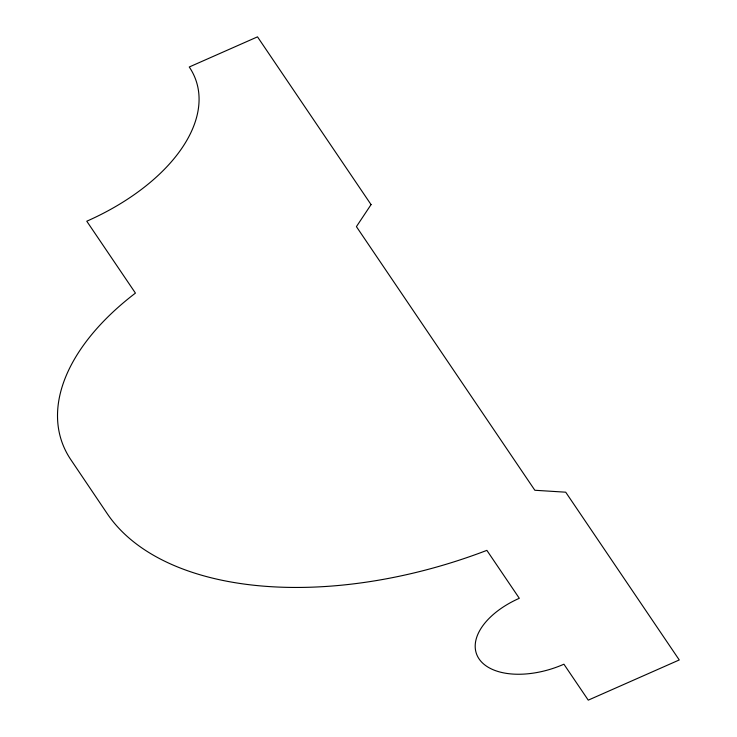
<?xml version="1.0" encoding="UTF-8"?>
<svg xmlns="http://www.w3.org/2000/svg" width="737" height="737" viewBox="0 0 737 737"><rect width="100%" height="100%" fill="white"/><g stroke="black" fill="none" stroke-linecap="round" stroke-linejoin="round"><path stroke-width="1.11" d="M371.061 204.61L356.413 226.637L534.85 490.262L565.712 492.196L679.256 659.956L588.255 700.15L563.916 664.203A68.937 38.849 -18.9 0 1 479.05 658.878A68.937 38.849 -18.9 0 1 519.309 598.297L486.871 550.364A330.01 185.973 -18.9 0 1 107.252 513.689L70.853 459.704A239.967 135.23 -18.9 0 1 135.433 293.105L86.773 221.211A175.48 98.887 -18.9 0 0 189.252 66.993L257.508 36.85L371.061 204.61"/></g></svg>
